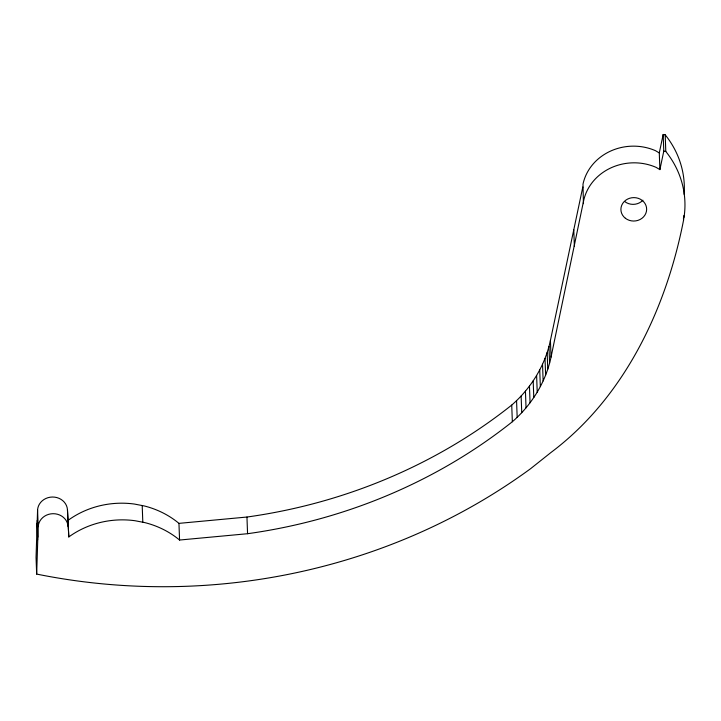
<?xml version="1.0" encoding="UTF-8"?>
<svg xmlns="http://www.w3.org/2000/svg" width="721" height="721" viewBox="0 0 721 721"><rect width="100%" height="100%" fill="white"/><g stroke="black" fill="none" stroke-linecap="round" stroke-linejoin="round"><path stroke-width="1.08" d="M684.121 194.328A99.795 90.81 -2.1 0 0 665.186 134.809L663.176 134.466L663.789 151.14L659.895 169.615L656.083 167.353A51.092 46.495 -2.1 0 0 583.604 200.862L551.033 357.111C545.761 382.184 531.62 405.004 512.343 421.749A518.868 472.156 -2.1 0 1 247.564 533.711L179.565 540.038A85.384 77.697 -2.1 0 0 144.768 522.599L134.944 520.715A85.384 77.697 -2.1 0 0 68.792 536.947L67.459 509.702A14.97 13.618 -2.1 0 0 52.435 497.021A14.97 13.618 -2.1 0 0 37.573 510.044L36.05 557.405L36.663 574.078A583.226 530.719 -2.1 0 0 530.647 468.65L551.096 452.391C624.512 397.226 666.303 308.678 683.544 220.238L683.859 215.57M36.663 574.078L38.186 526.718L37.573 510.044M583.424 203.673L582.992 184.188A51.092 46.495 -2.1 0 1 655.47 150.68L659.282 152.942L659.895 169.615M68.18 520.274A85.384 77.697 -2.1 0 1 134.331 504.042L144.155 505.926A85.384 77.697 -2.1 0 1 178.952 523.365L246.952 517.038A518.868 472.156 -2.1 0 0 511.73 405.076C531.007 388.331 545.148 365.511 550.42 340.438L582.811 187M659.282 152.942L663.176 134.466M663.789 151.14L665.798 151.482A99.795 90.81 -2.1 0 1 683.95 217.796M67.459 509.702L68.792 536.947M683.463 218.021L683.544 220.238M665.186 134.809L665.798 151.482M573.781 229.792L574.385 246.465M550.42 340.438L551.033 357.111M548.96 346.522L549.573 363.195M547.158 352.524L547.762 369.197M545.013 358.436L545.626 375.109M542.534 364.249L543.147 380.922M539.732 369.927L540.344 386.6M536.613 375.479L537.226 392.152M533.179 380.877L533.792 397.55M529.448 386.105L530.061 402.778M525.429 391.152L526.042 407.825M521.13 396.009L521.743 412.682M516.56 400.651L517.173 417.324M511.73 405.076L512.343 421.749M246.952 517.038L247.564 533.711M178.952 523.365L179.565 540.038M142.199 505.556L142.812 522.229M37.222 520.463L37.834 537.136M37.023 523.221L37.636 539.894M38.186 526.718A14.97 13.618 -2.1 0 1 53.039 513.694A14.97 13.618 -2.1 0 1 68.062 526.375M642.916 200.24A12.879 11.716 -2.1 0 1 624.765 201.583M625.368 218.256A12.879 11.716 -2.1 0 0 646.422 211.433A12.879 11.716 -2.1 0 0 629.532 198.293A12.879 11.716 -2.1 0 0 625.368 218.256"/></g></svg>
